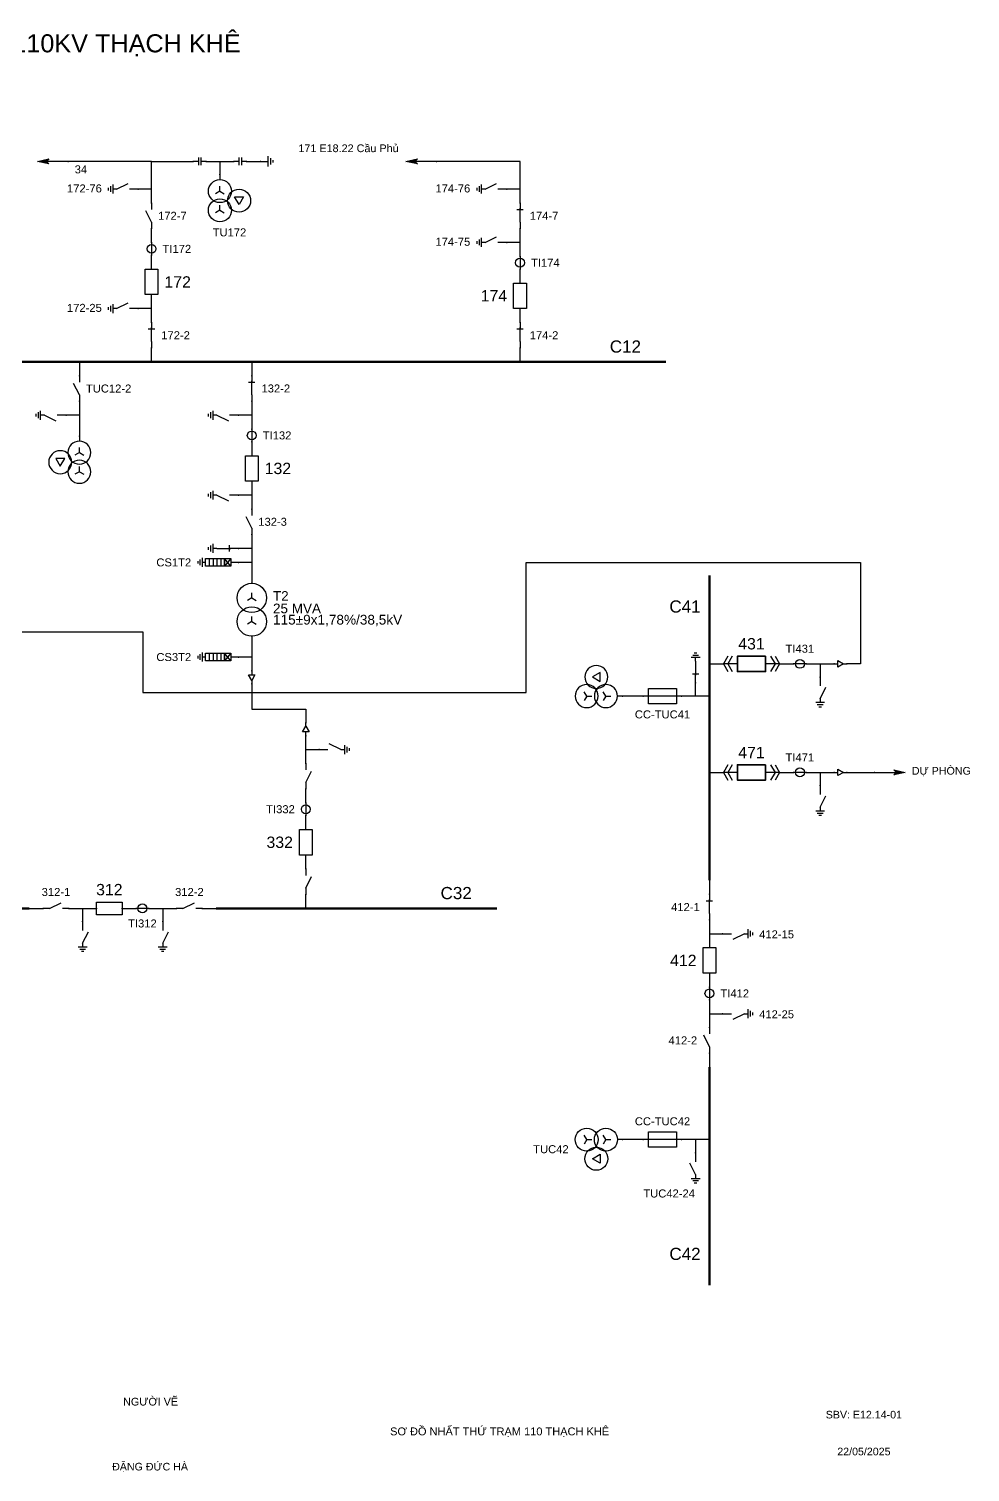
# Model space of a CAD drawing. Header units: millimetres. Extents: x -385 to 411, y 7 to 290.
# Drawn here: x 226.7 to 410.8, y 7.4 to 290 of the extents above; entities that cross this region are included whole.
import ezdxf

# ---------------------------------------------------------------- set-up
doc = ezdxf.new("R2010")
doc.units = ezdxf.units.MM
for name, color, linetype, lineweight in [('BUSBAR_110KV', 1, 'Continuous', 50), ('BUSBAR_22KV', 5, 'Continuous', 50), ('BUSBAR_35KV', 30, 'Continuous', 50), ('GROUND', 3, 'Continuous', 25), ('HV_110KV', 1, 'Continuous', 25), ('MV_22KV', 5, 'Continuous', 25), ('MV_35KV', 30, 'Continuous', 25)]:
    doc.layers.add(name, color=color, linetype=linetype, lineweight=lineweight)
doc.layers.add('SYM_PORTS', color=8, linetype='Continuous', plot=False)
doc.layers.add('TEXT', color=7, linetype='Continuous')
doc.styles.add('SLD_TEXT', font='arial.ttf')

# ---------------------------------------------------------------- blocks, each defined once
blk = doc.blocks.new('SYM_DISCONNECTOR_CLOSED')
at = {"lineweight": 25}
for points in [[(-0.625, 1.25), (0.625, 1.25)], [(0, 2.5), (0, 1.25)], [(0, -1.25), (0, 1.5)], [(0, -1.25), (0, -2.5)]]:
    blk.add_lwpolyline(points, dxfattribs=at)
at = {"layer": 'SYM_PORTS'}
for p in [(0, 2.5), (0, -2.5)]:
    blk.add_point(p, dxfattribs=at)
blk.add_attdef('DEVICE_CODE', (1.625, -0.5), '', height=2)
blk = doc.blocks.new('SYM_EARTHING_SWITCH_OPEN')
at = {"lineweight": 25}
for points in [[(0, 3), (0, 1.25)], [(0, -1.25), (-1.125, 1)], [(-0.875, -2), (0.875, -2)], [(-0.5625, -2.4375), (0.5625, -2.4375)], [(0, -1.25), (0, -2)], [(-0.25, -2.875), (0.25, -2.875)]]:
    blk.add_lwpolyline(points, dxfattribs=at)
at = {"layer": 'SYM_PORTS'}
blk.add_point((0, 3), dxfattribs=at)
blk.add_attdef('DEVICE_CODE', (1.875, 0), '', height=2)
blk = doc.blocks.new('SYM_CIRCUIT_BREAKER')
at = {"lineweight": 25}
blk.add_lwpolyline([(-1.25, 2.5), (1.25, 2.5), (1.25, -2.5), (-1.25, -2.5)], close=True, dxfattribs=at)
at = {"layer": 'SYM_PORTS'}
for p in [(0, 2.5), (0, -2.5)]:
    blk.add_point(p, dxfattribs=at)
blk.add_attdef('DEVICE_CODE', (2.25, -0.5), '', height=2)
at = {"flags": 1}
blk.add_attdef('RATING', (2.25, -3.5), '', height=2, dxfattribs=at)
blk = doc.blocks.new('SYM_CURRENT_TRANSFORMER')
at = {"lineweight": 25}
blk.add_lwpolyline([(0, 1.25), (0, -1.25)], dxfattribs=at)
blk.add_circle((0, 0), 0.875, dxfattribs=at)
at = {"layer": 'SYM_PORTS'}
for p in [(0, 1.25), (0, -1.25)]:
    blk.add_point(p, dxfattribs=at)
blk.add_attdef('DEVICE_CODE', (1.875, -1.75), '', height=2)
at = {"flags": 1}
blk.add_attdef('RATIO', (1.875, -4.75), '', height=2, dxfattribs=at)
blk = doc.blocks.new('SYM_DISCONNECTOR_OPEN')
at = {"lineweight": 25}
for points in [[(0, -1.25), (-1.125, 1)], [(0, 2.5), (0, 1.25)], [(0, -1.25), (0, -2.5)]]:
    blk.add_lwpolyline(points, dxfattribs=at)
at = {"layer": 'SYM_PORTS'}
for p in [(0, 2.5), (0, -2.5)]:
    blk.add_point(p, dxfattribs=at)
blk.add_attdef('DEVICE_CODE', (1, -0.5), '', height=2)
blk = doc.blocks.new('SYM_COUPLING_CAPACITOR')
at = {"lineweight": 25}
for points in [[(-0.75, 0.25), (0.75, 0.25)], [(0, 1.25), (0, 0.25)], [(-0.75, -0.25), (0.75, -0.25)], [(0, -0.25), (0, -1.25)]]:
    blk.add_lwpolyline(points, dxfattribs=at)
at = {"layer": 'SYM_PORTS'}
for p in [(0, 1.25), (0, -1.25)]:
    blk.add_point(p, dxfattribs=at)
blk.add_attdef('DEVICE_CODE', (1.75, -1.75), '', height=2)
blk = doc.blocks.new('SYM_VOLTAGE_TRANSFORMER')
at = {"lineweight": 25}
for points in [[(0, 4.625), (0, 3.625)], [(0, 1.375), (-0.8625, 0.875)], [(0, 1.375), (0, 2.375)], [(0, 1.375), (0.8625, 0.875)], [(0, -2.375), (-0.8625, -2.875)], [(0, -2.375), (0, -1.375)], [(0, -2.375), (0.8625, -2.875)]]:
    blk.add_lwpolyline(points, dxfattribs=at)
blk.add_lwpolyline([(2.875, 0.25), (4.625, 0.25), (3.75, -1.25)], close=True, dxfattribs=at)
for centre in [(0, 1.375), (3.75, -0.5), (0, -2.375)]:
    blk.add_circle(centre, 2.25, dxfattribs=at)
at = {"layer": 'SYM_PORTS'}
blk.add_point((0, 4.625), dxfattribs=at)
blk.add_attdef('DEVICE_CODE', (7, 1.625), '', height=2)
at = {"flags": 1}
blk.add_attdef('RATIO', (7, -1.375), '', height=2, dxfattribs=at)
blk = doc.blocks.new('SYM_GROUND_SYMBOL')
at = {"lineweight": 25}
for points in [[(0, 1.25), (0, -0.25)], [(-1, -0.25), (1, -0.25)], [(-0.625, -0.75), (0.625, -0.75)], [(-0.25, -1.25), (0.25, -1.25)]]:
    blk.add_lwpolyline(points, dxfattribs=at)
at = {"layer": 'SYM_PORTS'}
blk.add_point((0, 1.25), dxfattribs=at)
blk = doc.blocks.new('SYM_LINE_FEEDER_ARROW')
blk.add_hatch(color=7).paths.add_polyline_path([(0, -3), (-0.5, -0.75), (0, -1.25), (0.5, -0.75)])
at = {"lineweight": 25}
blk.add_lwpolyline([(0, 3), (0, -1.25)], dxfattribs=at)
blk.add_lwpolyline([(0, -3), (-0.5, -0.75), (0, -1.25), (0.5, -0.75)], close=True, dxfattribs=at)
at = {"layer": 'SYM_PORTS'}
blk.add_point((0, 3), dxfattribs=at)
blk.add_attdef('LINE_NAME', (1.5, 0), '', height=2)
blk = doc.blocks.new('SYM_EARTHING_SWITCH_CLOSED')
at = {"lineweight": 25}
for points in [[(0, 3), (0, 1.25)], [(-0.625, 1.25), (0.625, 1.25)], [(0, -1.25), (0, 1.5)], [(-0.875, -2), (0.875, -2)], [(-0.5625, -2.4375), (0.5625, -2.4375)], [(0, -1.25), (0, -2)], [(-0.25, -2.875), (0.25, -2.875)]]:
    blk.add_lwpolyline(points, dxfattribs=at)
at = {"layer": 'SYM_PORTS'}
blk.add_point((0, 3), dxfattribs=at)
blk.add_attdef('DEVICE_CODE', (1.875, 0), '', height=2)
blk = doc.blocks.new('SYM_SURGE_ARRESTER')
at = {"lineweight": 25}
for points in [[(0, 4), (0, 2.5)], [(-0.75, 2.5), (0.75, 1.25)], [(0.75, 2.5), (-0.75, 1.25)], [(-0.75, 0.5), (0.75, 0.5)], [(-0.75, -0.25), (0.75, -0.25)], [(-0.75, -1), (0.75, -1)], [(-0.75, -1.75), (0.75, -1.75)], [(0, -2.5), (0, -3.125)], [(-0.875, -3.125), (0.875, -3.125)], [(-0.5625, -3.5625), (0.5625, -3.5625)], [(-0.25, -4), (0.25, -4)]]:
    blk.add_lwpolyline(points, dxfattribs=at)
for points in [[(-0.75, 2.5), (0.75, 2.5), (0.75, 1.25), (-0.75, 1.25)], [(-0.75, 1.25), (0.75, 1.25), (0.75, -2.5), (-0.75, -2.5)]]:
    blk.add_lwpolyline(points, close=True, dxfattribs=at)
at = {"layer": 'SYM_PORTS'}
blk.add_point((0, 4), dxfattribs=at)
blk.add_attdef('DEVICE_CODE', (1.875, 1), '', height=2)
blk = doc.blocks.new('SYM_TRANSFORMER_2W')
at = {"lineweight": 25}
for points in [[(0, 2.3125), (0, 3.3125)], [(0, 2.3125), (-0.8625, 1.8125)], [(0, 2.3125), (0.8625, 1.8125)], [(0, -2.3125), (-0.8625, -2.8125)], [(0, -2.3125), (0, -1.3125)], [(0, -2.3125), (0.8625, -2.8125)]]:
    blk.add_lwpolyline(points, dxfattribs=at)
for centre in [(0, 2.3125), (0, -2.3125)]:
    blk.add_circle(centre, 2.875, dxfattribs=at)
at = {"layer": 'SYM_PORTS'}
for p in [(0, 5.1875), (0, -5.1875)]:
    blk.add_point(p, dxfattribs=at)
blk.add_attdef('DEVICE_CODE', (3.875, 2.1875), '', height=2)
at = {"flags": 1}
for tag, p in [('POWER', (3.875, -0.8125)), ('VOLTAGE_RATIO', (3.875, -3.8125))]:
    blk.add_attdef(tag, p, '', height=2, dxfattribs=at)
blk = doc.blocks.new('SYM_CABLE_TERMINATION')
at = {"lineweight": 25}
blk.add_lwpolyline([(-0.625, 0.5), (0.625, 0.5), (0, -0.625)], close=True, dxfattribs=at)
for points in [[(0, 1.25), (0, 0.5)], [(0, -0.625), (0, -1.25)]]:
    blk.add_lwpolyline(points, dxfattribs=at)
at = {"layer": 'SYM_PORTS'}
for p in [(0, 1.25), (0, -1.25)]:
    blk.add_point(p, dxfattribs=at)
blk = doc.blocks.new('SYM_DRAWOUT_BREAKER')
at = {"lineweight": 25}
for points in [[(-1.5, 4.625), (0, 5.5), (1.5, 4.625)], [(-1.5, 3.75), (0, 4.625), (1.5, 3.75)], [(0, 5.5), (0, 2.75)], [(0, -2.75), (0, -5.5)], [(-1.5, -3.75), (0, -4.625), (1.5, -3.75)], [(-1.5, -4.625), (0, -5.5), (1.5, -4.625)]]:
    blk.add_lwpolyline(points, dxfattribs=at)
at = {"lineweight": 35}
blk.add_lwpolyline([(-1.5, 2.75), (1.5, 2.75), (1.5, -2.75), (-1.5, -2.75)], close=True, dxfattribs=at)
at = {"layer": 'SYM_PORTS'}
for p in [(0, 5.5), (0, -5.5)]:
    blk.add_point(p, dxfattribs=at)
blk.add_attdef('DEVICE_CODE', (2.5, 2.5), '', height=2)
at = {"flags": 1}
blk.add_attdef('RATING', (2.5, -0.5), '', height=2, dxfattribs=at)
blk = doc.blocks.new('SYM_FUSE_DISCONNECTOR')
at = {"lineweight": 25}
blk.add_lwpolyline([(0, 3.75), (0, -3.75)], dxfattribs=at)
blk.add_lwpolyline([(-1.5, 2.75), (1.5, 2.75), (1.5, -2.75), (-1.5, -2.75)], close=True, dxfattribs=at)
at = {"layer": 'SYM_PORTS'}
for p in [(0, 3.75), (0, -3.75)]:
    blk.add_point(p, dxfattribs=at)
blk.add_attdef('DEVICE_CODE', (2.5, 0.75), '', height=2)
at = {"flags": 1}
blk.add_attdef('RATING', (2.5, -2.25), '', height=2, dxfattribs=at)

msp = doc.modelspace()

# ---------------------------------------------------------------- linework, layer by layer
at = {"layer": 'BUSBAR_110KV', "const_width": 0.458}
msp.add_lwpolyline([(206.94, 224.79), (351.36, 224.79)], dxfattribs=at)
at = {"layer": 'BUSBAR_22KV', "const_width": 0.458}
for points in [[(359.85, 183), (359.85, 123.27)], [(359.85, 86.74), (359.85, 43.99)]]:
    msp.add_lwpolyline(points, dxfattribs=at)
at = {"layer": 'BUSBAR_35KV', "const_width": 0.458}
for points in [[(129.27, 117.79), (226.78, 117.79)], [(263.31, 117.79), (318.25, 117.79)]]:
    msp.add_lwpolyline(points, dxfattribs=at)
at = {"layer": 'GROUND'}
msp.add_lwpolyline([(269.29, 264.05), (272.01, 264.05)], dxfattribs=at)
at = {"layer": 'HV_110KV'}
for points in [[(250.69, 264.05), (234.38, 264.05)], [(250.69, 258.61), (250.69, 264.05)], [(250.69, 264.05), (258.85, 264.05)], [(261.35, 264.05), (264.07, 264.05)], [(264.07, 264.05), (264.07, 261.46)], [(264.07, 264.05), (266.79, 264.05)], [(322.79, 258.61), (322.79, 264.05), (306.47, 264.05)], [(250.69, 258.61), (248.11, 258.61)], [(250.69, 255.89), (250.69, 258.61)], [(322.79, 258.61), (320.21, 258.61)], [(322.79, 255.89), (322.79, 258.61)], [(250.69, 248.17), (250.69, 250.89)], [(322.79, 248.17), (322.79, 250.89)], [(322.79, 248.17), (320.21, 248.17)], [(322.79, 245.45), (322.79, 248.17)], [(250.69, 242.95), (250.69, 245.67)], [(322.79, 240.23), (322.79, 242.95)], [(250.69, 235.23), (250.69, 237.95)], [(250.69, 235.23), (248.11, 235.23)], [(250.69, 232.51), (250.69, 235.23)], [(322.79, 232.51), (322.79, 235.23)], [(250.69, 224.79), (250.69, 227.51)], [(322.79, 224.79), (322.79, 227.51)], [(236.58, 224.79), (236.58, 222.07)], [(270.31, 224.79), (270.31, 222.07)], [(236.58, 217.07), (236.58, 214.35)], [(270.31, 217.07), (270.31, 214.35)], [(236.58, 214.35), (234, 214.35)], [(236.58, 214.35), (236.58, 210.27)], [(270.31, 214.35), (267.72, 214.35)], [(270.31, 214.35), (270.31, 211.63)], [(270.31, 209.13), (270.31, 206.41)], [(270.31, 201.41), (270.31, 198.69)], [(270.31, 198.69), (267.72, 198.69)], [(270.31, 198.69), (270.31, 195.97)], [(270.31, 190.97), (270.31, 188.26)], [(270.31, 188.26), (267.72, 188.26)], [(270.31, 188.26), (270.31, 185.54)], [(270.31, 185.54), (267.72, 185.54)], [(270.31, 185.54), (270.31, 181.46)]]:
    msp.add_lwpolyline(points, dxfattribs=at)
at = {"layer": 'MV_22KV'}
for points in [[(117.86, 171.96), (120.56, 171.96), (249, 171.96), (249, 160.03), (324, 160.03), (324, 185.53), (389.43, 185.53), (389.43, 165.67), (386.73, 165.67)], [(359.85, 165.67), (362.57, 165.67)], [(373.57, 165.67), (376.29, 165.67)], [(378.79, 165.67), (381.51, 165.67)], [(381.51, 165.67), (381.51, 163.09)], [(381.51, 165.67), (384.23, 165.67)], [(357.13, 159.36), (357.13, 161.95)], [(346.91, 159.36), (342.83, 159.36)], [(357.13, 159.36), (354.41, 159.36)], [(359.85, 159.36), (357.13, 159.36)], [(359.85, 144.42), (362.57, 144.42)], [(373.57, 144.42), (376.29, 144.42)], [(378.79, 144.42), (381.51, 144.42)], [(381.51, 144.42), (381.51, 141.84)], [(381.51, 144.42), (384.23, 144.42)], [(386.73, 144.42), (392.17, 144.42)], [(359.85, 123.27), (359.85, 120.55)], [(359.85, 115.55), (359.85, 112.83)], [(359.85, 112.83), (362.43, 112.83)], [(359.85, 112.83), (359.85, 110.11)], [(359.85, 105.11), (359.85, 102.39)], [(359.85, 99.89), (359.85, 97.17)], [(359.85, 97.17), (362.43, 97.17)], [(359.85, 97.17), (359.85, 94.46)], [(359.85, 89.46), (359.85, 86.74)], [(346.91, 72.53), (342.83, 72.53)], [(357.13, 72.53), (354.41, 72.53)], [(359.85, 72.53), (357.13, 72.53)], [(357.13, 72.53), (357.13, 69.94)]]:
    msp.add_lwpolyline(points, dxfattribs=at)
at = {"layer": 'MV_35KV'}
for points in [[(270.31, 171.08), (270.31, 167)], [(270.31, 167), (267.72, 167)], [(270.31, 167), (270.31, 164.28)], [(270.31, 161.78), (270.31, 159.08), (270.31, 156.81), (280.88, 156.81), (280.88, 154.11)], [(280.88, 148.89), (280.88, 151.61)], [(280.88, 146.17), (280.88, 148.89)], [(280.88, 148.89), (283.46, 148.89)], [(280.88, 138.45), (280.88, 141.17)], [(280.88, 133.23), (280.88, 135.95)], [(280.88, 125.51), (280.88, 128.23)], [(280.88, 117.79), (280.88, 120.51)], [(226.78, 117.79), (229.5, 117.79)], [(234.5, 117.79), (237.22, 117.79)], [(237.22, 117.79), (237.22, 115.21)], [(237.22, 117.79), (239.94, 117.79)], [(244.94, 117.79), (247.66, 117.79)], [(250.16, 117.79), (252.88, 117.79)], [(252.88, 117.79), (252.88, 115.21)], [(252.88, 117.79), (255.59, 117.79)], [(260.59, 117.79), (263.31, 117.79)]]:
    msp.add_lwpolyline(points, dxfattribs=at)

# ---------------------------------------------------------------- block references
at = {"layer": 'GROUND'}
for name, p, rotation in [('SYM_COUPLING_CAPACITOR', (268.04, 264.05), 270), ('SYM_GROUND_SYMBOL', (273.26, 264.05), 90)]:
    msp.add_blockref(name, p, dxfattribs=dict(at, rotation=rotation))
at = {"layer": 'HV_110KV', "rotation": 270}
for name, p in [('SYM_LINE_FEEDER_ARROW', (231.38, 264.05)), ('SYM_COUPLING_CAPACITOR', (260.1, 264.05)), ('SYM_LINE_FEEDER_ARROW', (303.47, 264.05))]:
    msp.add_blockref(name, p, dxfattribs=at)
at = {"layer": 'HV_110KV'}
ref = msp.add_blockref('SYM_VOLTAGE_TRANSFORMER', (264.07, 256.84), dxfattribs=at)
ref.add_attrib('DEVICE_CODE', 'TU172', (262.66, 249.36), dxfattribs={"layer": 'TEXT', "height": 1.567, "style": 'SLD_TEXT'})
ref = msp.add_blockref('SYM_EARTHING_SWITCH_OPEN', (245.11, 258.61), dxfattribs=dict(at, rotation=270))
ref.add_attrib('DEVICE_CODE', '172-76', (234.15, 257.96), dxfattribs={"layer": 'TEXT', "height": 1.567, "style": 'SLD_TEXT'})
ref = msp.add_blockref('SYM_EARTHING_SWITCH_OPEN', (317.21, 258.61), dxfattribs=dict(at, rotation=270))
ref.add_attrib('DEVICE_CODE', '174-76', (306.24, 257.96), dxfattribs={"layer": 'TEXT', "height": 1.567, "style": 'SLD_TEXT'})
ref = msp.add_blockref('SYM_DISCONNECTOR_OPEN', (250.69, 253.39), dxfattribs=at)
ref.add_attrib('DEVICE_CODE', '172-7', (251.97, 252.6), dxfattribs={"layer": 'TEXT', "height": 1.567, "style": 'SLD_TEXT'})
ref = msp.add_blockref('SYM_DISCONNECTOR_CLOSED', (322.79, 253.39), dxfattribs=at)
ref.add_attrib('DEVICE_CODE', '174-7', (324.69, 252.6), dxfattribs={"layer": 'TEXT', "height": 1.567, "style": 'SLD_TEXT'})
ref = msp.add_blockref('SYM_EARTHING_SWITCH_OPEN', (317.21, 248.17), dxfattribs=dict(at, rotation=270))
ref.add_attrib('DEVICE_CODE', '174-75', (306.24, 247.52), dxfattribs={"layer": 'TEXT', "height": 1.567, "style": 'SLD_TEXT'})
ref = msp.add_blockref('SYM_CURRENT_TRANSFORMER', (250.69, 246.92), dxfattribs=at)
ref.add_attrib('DEVICE_CODE', 'TI172', (252.85, 246.13), dxfattribs={"layer": 'TEXT', "height": 1.567, "style": 'SLD_TEXT'})
ref = msp.add_blockref('SYM_CURRENT_TRANSFORMER', (322.79, 244.2), dxfattribs=at)
ref.add_attrib('DEVICE_CODE', 'TI174', (324.94, 243.41), dxfattribs={"layer": 'TEXT', "height": 1.567, "style": 'SLD_TEXT'})
ref = msp.add_blockref('SYM_CIRCUIT_BREAKER', (250.69, 240.45), dxfattribs=at)
ref.add_attrib('DEVICE_CODE', '172', (253.22, 239.33), dxfattribs={"layer": 'TEXT', "height": 2.22, "style": 'SLD_TEXT'})
ref = msp.add_blockref('SYM_CIRCUIT_BREAKER', (322.79, 237.73), dxfattribs=at)
ref.add_attrib('DEVICE_CODE', '174', (315.09, 236.62), dxfattribs={"layer": 'TEXT', "height": 2.22, "style": 'SLD_TEXT'})
ref = msp.add_blockref('SYM_EARTHING_SWITCH_OPEN', (245.11, 235.23), dxfattribs=dict(at, rotation=270))
ref.add_attrib('DEVICE_CODE', '172-25', (234.15, 234.58), dxfattribs={"layer": 'TEXT', "height": 1.567, "style": 'SLD_TEXT'})
ref = msp.add_blockref('SYM_DISCONNECTOR_CLOSED', (250.69, 230.01), dxfattribs=at)
ref.add_attrib('DEVICE_CODE', '172-2', (252.6, 229.22), dxfattribs={"layer": 'TEXT', "height": 1.567, "style": 'SLD_TEXT'})
ref = msp.add_blockref('SYM_DISCONNECTOR_CLOSED', (322.79, 230.01), dxfattribs=at)
ref.add_attrib('DEVICE_CODE', '174-2', (324.69, 229.22), dxfattribs={"layer": 'TEXT', "height": 1.567, "style": 'SLD_TEXT'})
ref = msp.add_blockref('SYM_DISCONNECTOR_OPEN', (236.58, 219.57), dxfattribs=at)
ref.add_attrib('DEVICE_CODE', 'TUC12-2', (237.86, 218.79), dxfattribs={"layer": 'TEXT', "height": 1.567, "style": 'SLD_TEXT'})
ref = msp.add_blockref('SYM_DISCONNECTOR_CLOSED', (270.31, 219.57), dxfattribs=at)
ref.add_attrib('DEVICE_CODE', '132-2', (272.21, 218.8), dxfattribs={"layer": 'TEXT', "height": 1.567, "style": 'SLD_TEXT'})
at = {"layer": 'HV_110KV', "xscale": -1, "rotation": 270}
for name, p in [('SYM_EARTHING_SWITCH_OPEN', (264.72, 214.35)), ('SYM_EARTHING_SWITCH_OPEN', (264.72, 198.69)), ('SYM_EARTHING_SWITCH_CLOSED', (264.72, 188.26))]:
    msp.add_blockref(name, p, dxfattribs=at)
at = {"layer": 'HV_110KV'}
ref = msp.add_blockref('SYM_EARTHING_SWITCH_OPEN', (231, 214.35), dxfattribs=dict(at, xscale=-1, rotation=270))
ref.add_attrib('DEVICE_CODE', 'TUC12-24', (216.75, 213.44), dxfattribs={"layer": 'TEXT', "extrusion": (0, 0, -1), "height": 1.567, "style": 'SLD_TEXT'})
ref = msp.add_blockref('SYM_VOLTAGE_TRANSFORMER', (236.58, 205.65), dxfattribs=dict(at, xscale=-1))
ref.add_attrib('DEVICE_CODE', 'TUC12', (231.24, 198.15), dxfattribs={"layer": 'TEXT', "extrusion": (0, 0, -1), "height": 1.567, "style": 'SLD_TEXT'})
ref = msp.add_blockref('SYM_CURRENT_TRANSFORMER', (270.31, 210.38), dxfattribs=at)
ref.add_attrib('DEVICE_CODE', 'TI132', (272.46, 209.61), dxfattribs={"layer": 'TEXT', "height": 1.567, "style": 'SLD_TEXT'})
ref = msp.add_blockref('SYM_CIRCUIT_BREAKER', (270.31, 203.91), dxfattribs=at)
ref.add_attrib('DEVICE_CODE', '132', (272.83, 202.82), dxfattribs={"layer": 'TEXT', "height": 2.222, "style": 'SLD_TEXT'})
ref = msp.add_blockref('SYM_DISCONNECTOR_OPEN', (270.31, 193.47), dxfattribs=at)
ref.add_attrib('DEVICE_CODE', '132-3', (271.58, 192.7), dxfattribs={"layer": 'TEXT', "height": 1.567, "style": 'SLD_TEXT'})
ref = msp.add_blockref('SYM_SURGE_ARRESTER', (263.72, 185.54), dxfattribs=dict(at, rotation=270))
ref.add_attrib('DEVICE_CODE', 'CS1T2', (251.64, 184.75), dxfattribs={"layer": 'TEXT', "height": 1.567, "style": 'SLD_TEXT'})
ref = msp.add_blockref('SYM_TRANSFORMER_2W', (270.31, 176.27), dxfattribs=at)
ref.add_attrib('DEVICE_CODE', 'T2', (274.46, 178.03), dxfattribs={"layer": 'TEXT', "height": 1.874, "style": 'SLD_TEXT'})
at = {"layer": 'MV_22KV', "xscale": -1}
for name, p, rotation in [('SYM_EARTHING_SWITCH_CLOSED', (357.13, 164.95), 180), ('SYM_VOLTAGE_TRANSFORMER', (338.21, 159.36), 270)]:
    msp.add_blockref(name, p, dxfattribs=dict(at, rotation=rotation))
at = {"layer": 'MV_22KV'}
ref = msp.add_blockref('SYM_DRAWOUT_BREAKER', (368.07, 165.67), dxfattribs=dict(at, rotation=270))
ref.add_attrib('DEVICE_CODE', '431', (365.48, 168.49), dxfattribs={"layer": 'TEXT', "height": 2.222, "style": 'SLD_TEXT'})
ref = msp.add_blockref('SYM_CURRENT_TRANSFORMER', (377.54, 165.67), dxfattribs=dict(at, rotation=270))
ref.add_attrib('DEVICE_CODE', 'TI431', (374.74, 167.85), dxfattribs={"layer": 'TEXT', "height": 1.567, "style": 'SLD_TEXT'})
at = {"layer": 'MV_22KV', "rotation": 90}
for name, p in [('SYM_CABLE_TERMINATION', (385.48, 165.67)), ('SYM_CABLE_TERMINATION', (385.48, 144.42)), ('SYM_LINE_FEEDER_ARROW', (395.17, 144.42))]:
    msp.add_blockref(name, p, dxfattribs=at)
at = {"layer": 'MV_22KV', "xscale": -1}
for p in [(381.51, 160.09), (381.51, 138.84)]:
    msp.add_blockref('SYM_EARTHING_SWITCH_OPEN', p, dxfattribs=at)
at = {"layer": 'MV_22KV'}
ref = msp.add_blockref('SYM_FUSE_DISCONNECTOR', (350.66, 159.36), dxfattribs=dict(at, rotation=270))
ref.add_attrib('DEVICE_CODE', 'CC-TUC41', (345.25, 154.99), dxfattribs={"layer": 'TEXT', "height": 1.567, "style": 'SLD_TEXT'})
ref = msp.add_blockref('SYM_DRAWOUT_BREAKER', (368.07, 144.42), dxfattribs=dict(at, rotation=270))
ref.add_attrib('DEVICE_CODE', '471', (365.48, 147.2), dxfattribs={"layer": 'TEXT', "height": 2.22, "style": 'SLD_TEXT'})
ref = msp.add_blockref('SYM_CURRENT_TRANSFORMER', (377.54, 144.42), dxfattribs=dict(at, rotation=270))
ref.add_attrib('DEVICE_CODE', 'TI471', (374.74, 146.57), dxfattribs={"layer": 'TEXT', "height": 1.567, "style": 'SLD_TEXT'})
ref = msp.add_blockref('SYM_DISCONNECTOR_CLOSED', (359.85, 118.05), dxfattribs=at)
ref.add_attrib('DEVICE_CODE', '412-1', (352.35, 117.27), dxfattribs={"layer": 'TEXT', "height": 1.567, "style": 'SLD_TEXT'})
ref = msp.add_blockref('SYM_EARTHING_SWITCH_OPEN', (365.43, 112.83), dxfattribs=dict(at, rotation=90))
ref.add_attrib('DEVICE_CODE', '412-15', (369.58, 111.93), dxfattribs={"layer": 'TEXT', "height": 1.567, "style": 'SLD_TEXT'})
ref = msp.add_blockref('SYM_CIRCUIT_BREAKER', (359.85, 107.61), dxfattribs=at)
ref.add_attrib('DEVICE_CODE', '412', (352.15, 106.5), dxfattribs={"layer": 'TEXT', "height": 2.22, "style": 'SLD_TEXT'})
ref = msp.add_blockref('SYM_CURRENT_TRANSFORMER', (359.85, 101.14), dxfattribs=at)
ref.add_attrib('DEVICE_CODE', 'TI412', (362, 100.36), dxfattribs={"layer": 'TEXT', "height": 1.567, "style": 'SLD_TEXT'})
ref = msp.add_blockref('SYM_EARTHING_SWITCH_OPEN', (365.43, 97.17), dxfattribs=dict(at, rotation=90))
ref.add_attrib('DEVICE_CODE', '412-25', (369.58, 96.28), dxfattribs={"layer": 'TEXT', "height": 1.567, "style": 'SLD_TEXT'})
ref = msp.add_blockref('SYM_DISCONNECTOR_OPEN', (359.85, 91.96), dxfattribs=at)
ref.add_attrib('DEVICE_CODE', '412-2', (351.85, 91.17), dxfattribs={"layer": 'TEXT', "height": 1.567, "style": 'SLD_TEXT'})
ref = msp.add_blockref('SYM_FUSE_DISCONNECTOR', (350.66, 72.53), dxfattribs=dict(at, rotation=270))
ref.add_attrib('DEVICE_CODE', 'CC-TUC42', (345.25, 75.33), dxfattribs={"layer": 'TEXT', "height": 1.567, "style": 'SLD_TEXT'})
ref = msp.add_blockref('SYM_VOLTAGE_TRANSFORMER', (338.21, 72.53), dxfattribs=dict(at, rotation=270))
ref.add_attrib('DEVICE_CODE', 'TUC42', (325.37, 69.87), dxfattribs={"layer": 'TEXT', "height": 1.567, "style": 'SLD_TEXT'})
ref = msp.add_blockref('SYM_EARTHING_SWITCH_OPEN', (357.13, 66.94), dxfattribs=at)
ref.add_attrib('DEVICE_CODE', 'TUC42-24', (346.91, 61.2), dxfattribs={"layer": 'TEXT', "height": 1.567, "style": 'SLD_TEXT'})
at = {"layer": 'MV_35KV'}
ref = msp.add_blockref('SYM_SURGE_ARRESTER', (263.72, 167), dxfattribs=dict(at, rotation=270))
ref.add_attrib('DEVICE_CODE', 'CS3T2', (251.64, 166.22), dxfattribs={"layer": 'TEXT', "height": 1.567, "style": 'SLD_TEXT'})
msp.add_blockref('SYM_CABLE_TERMINATION', (270.31, 163.03), dxfattribs=at)
at = {"layer": 'MV_35KV', "rotation": 180}
msp.add_blockref('SYM_CABLE_TERMINATION', (280.88, 152.86), dxfattribs=at)
at = {"layer": 'MV_35KV', "xscale": -1, "rotation": 90}
msp.add_blockref('SYM_EARTHING_SWITCH_OPEN', (286.46, 148.89), dxfattribs=at)
at = {"layer": 'MV_35KV', "xscale": -1}
for name, p in [('SYM_DISCONNECTOR_OPEN', (280.88, 143.67)), ('SYM_DISCONNECTOR_OPEN', (280.88, 123.01)), ('SYM_EARTHING_SWITCH_OPEN', (252.88, 112.21))]:
    msp.add_blockref(name, p, dxfattribs=at)
at = {"layer": 'MV_35KV'}
ref = msp.add_blockref('SYM_CURRENT_TRANSFORMER', (280.88, 137.2), dxfattribs=at)
ref.add_attrib('DEVICE_CODE', 'TI332', (273.13, 136.43), dxfattribs={"layer": 'TEXT', "height": 1.567, "style": 'SLD_TEXT'})
ref = msp.add_blockref('SYM_CIRCUIT_BREAKER', (280.88, 130.73), dxfattribs=at)
ref.add_attrib('DEVICE_CODE', '332', (273.18, 129.63), dxfattribs={"layer": 'TEXT', "height": 2.222, "style": 'SLD_TEXT'})
ref = msp.add_blockref('SYM_DISCONNECTOR_OPEN', (232, 117.79), dxfattribs=dict(at, rotation=270))
ref.add_attrib('DEVICE_CODE', '312-1', (229.2, 120.22), dxfattribs={"layer": 'TEXT', "height": 1.567, "style": 'SLD_TEXT'})
ref = msp.add_blockref('SYM_CIRCUIT_BREAKER', (242.44, 117.79), dxfattribs=dict(at, rotation=270))
ref.add_attrib('DEVICE_CODE', '312', (239.85, 120.36), dxfattribs={"layer": 'TEXT', "height": 2.222, "style": 'SLD_TEXT'})
ref = msp.add_blockref('SYM_DISCONNECTOR_OPEN', (258.09, 117.79), dxfattribs=dict(at, rotation=270))
ref.add_attrib('DEVICE_CODE', '312-2', (255.3, 120.22), dxfattribs={"layer": 'TEXT', "height": 1.567, "style": 'SLD_TEXT'})
ref = msp.add_blockref('SYM_CURRENT_TRANSFORMER', (248.91, 117.79), dxfattribs=dict(at, rotation=270))
ref.add_attrib('DEVICE_CODE', 'TI312', (246.11, 114.06), dxfattribs={"layer": 'TEXT', "height": 1.567, "style": 'SLD_TEXT'})
ref = msp.add_blockref('SYM_EARTHING_SWITCH_OPEN', (237.22, 112.21), dxfattribs=dict(at, xscale=-1))
ref.add_attrib('DEVICE_CODE', '312-15', (233.94, 106.48), dxfattribs={"layer": 'TEXT', "extrusion": (0, 0, -1), "height": 1.567, "style": 'SLD_TEXT'})

# ---------------------------------------------------------------- texts
at = {"layer": 'TEXT', "attachment_point": 7, "style": 'SLD_TEXT'}
for s, insert, char_height in [('SƠ ĐỒ NHẤT THỨ TRẠM 110KV THẠCH KHÊ', (163.5, 284.61), 3.5311), ('171 E18.22 Cầu Phủ', (279.42, 265.83), 1.5129), ('34', (235.66, 261.67), 1.567), ('C12', (340.35, 226.57), 2.384), ('C41', (352.01, 175.67), 2.384), ('25 MVA', (274.46, 175.55), 1.889), ('115±9x1,78%/38,5kV', (274.46, 173.01), 1.9044), ('DỰ PHÒNG', (399.44, 143.65), 1.499), ('C32', (307.24, 119.57), 2.386), ('C42', (352.01, 48.93), 2.384), ('NGƯỜI VẼ', (245.13, 20.45), 1.51), ('SBV: E12.14-01', (382.6, 17.92), 1.4891), ('SƠ ĐỒ NHẤT THỨ TRẠM 110 THẠCH KHÊ', (297.37, 14.29), 1.5435), ('22/05/2025', (384.86, 10.7), 1.489), ('ĐẶNG ĐỨC HÀ', (242.99, 7.43), 1.4891)]:
    msp.add_mtext(s, dxfattribs=dict(at, insert=insert, char_height=char_height))

doc.saveas('drawing.dxf')
